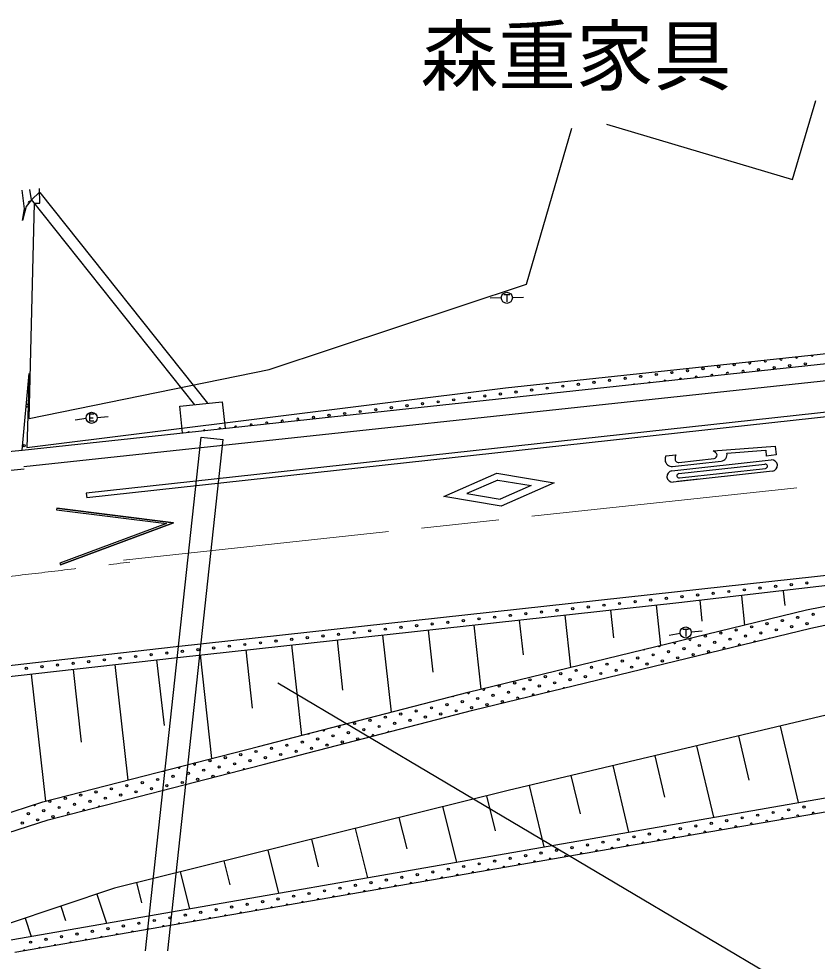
# Model space of a CAD drawing. Units: millimetres, scale not verified. Extents: x 40000 to 680000, y 20000 to 380000.
# Drawn here: x 206204 to 242149, y 274094 to 316513 of the extents above; entities that cross this region are included whole.
import ezdxf
from ezdxf.enums import TextEntityAlignment as Align

# ---------------------------------------------------------------- set-up
doc = ezdxf.new("R2010")
doc.units = ezdxf.units.MM
doc.header["$LTSCALE"] = 1000
doc.linetypes.add('CHAIN', pattern=[18.5, 12, -1.5, 3.5, -1.5])
doc.layers.add('M-BGD', color=7, linetype='Continuous', lineweight=25)
doc.layers.add('M-BMK', color=2, linetype='CHAIN', lineweight=13)
doc.styles.add('ＭＳ ゴシック', font='')
doc.styles.get('ＭＳ ゴシック').set_extended_font_data('MS Gothic')

# ---------------------------------------------------------------- blocks, each defined once
blk = doc.blocks.new('BUHIN126')
at = {"color": 7, "linetype": 'Continuous', "lineweight": 25}
blk.add_line((48, -85), (-33, 59), dxfattribs=at)
blk.add_lwpolyline([(-189, 5), (-94, -165), (172, -15), (76, 155)], dxfattribs=at)
blk.add_circle((0, 0), 249, dxfattribs=at)
blk = doc.blocks.new('BUHIN127')
at = {"color": 7, "linetype": 'Continuous', "lineweight": 25}
for p, q in [((-58, -187), (-189, 45)), ((-124, -70), (159, 90))]:
    blk.add_line(p, q, dxfattribs=at)
blk.add_circle((0, 0), 249, dxfattribs=at)

msp = doc.modelspace()

# ---------------------------------------------------------------- linework, layer by layer
at = {"layer": 'M-BGD'}
for p, q in [((241045, 309278), (242091, 312842)), ((229066, 304574), (231110, 311599)), ((232666, 311775), (241045, 309278)), ((206776, 308360), (206693, 308833)), ((207153, 308208), (207133, 308883)), ((206465, 307963), (206355, 308795)), ((206465, 307963), (206355, 308795)), ((207139, 308708), (206776, 308360)), ((207153, 308690), (214700, 299206)), ((206527, 308068), (206366, 307432)), ((206776, 308360), (206527, 308068)), ((206673, 298524), (206903, 308214)), ((206762, 308378), (214112, 299143)), ((206903, 308214), (207153, 308208)), ((206366, 307432), (206465, 307963)), ((206366, 307432), (206465, 307963)), ((217468, 300728), (229066, 304574)), ((227926, 303950), (227426, 303942)), ((228426, 303962), (228926, 303978)), ((228118, 299906), (248349, 302057)), ((228118, 299906), (248349, 302057)), ((206348, 297102), (249386, 301725)), ((206428, 296356), (249467, 300979)), ((260911, 300812), (209241, 295155)), ((206348, 297102), (206673, 300543)), ((206673, 300543), (206561, 297210)), ((206673, 300543), (206561, 297210)), ((206673, 298524), (217468, 300728)), ((260933, 300613), (209263, 294956)), ((206561, 297210), (228118, 299906)), ((206561, 297210), (228118, 299906)), ((213450, 299072), (215362, 299277)), ((213579, 297879), (213450, 299072)), ((215362, 299277), (215490, 298084)), ((209235, 298517), (208740, 298447)), ((209732, 298574), (210230, 298619)), ((211900, 274553), (214413, 297678)), ((212908, 274565), (215408, 297570)), ((214413, 297678), (215408, 297570)), ((197793, 296195), (206348, 297102)), ((237460, 297069), (240263, 297279)), ((238085, 296965), (239827, 297096)), ((239831, 297096), (239860, 296831)), ((240263, 297279), (240307, 296881)), ((235343, 296834), (235790, 296884)), ((235608, 296159), (240081, 296655)), ((235636, 296364), (237823, 296606)), ((235918, 296546), (237508, 296722)), ((240307, 296881), (239860, 296831)), ((197883, 295349), (206438, 296257)), ((240136, 296158), (235663, 295662)), ((235923, 296043), (239799, 296473)), ((235945, 295844), (239821, 296274)), ((225343, 295011), (227732, 296064)), ((227770, 295753), (226379, 295140)), ((227732, 296064), (230305, 295628)), ((227770, 295753), (229269, 295499)), ((236815, 295790), (235862, 295684)), ((229269, 295499), (227878, 294886)), ((230305, 295628), (227917, 294575)), ((209241, 295155), (209263, 294956)), ((227917, 294575), (225343, 295011)), ((226379, 295140), (227878, 294886)), ((207915, 294481), (207905, 294406)), ((207905, 294406), (212852, 293789)), ((207915, 294481), (213165, 293826)), ((213165, 293826), (207915, 294481)), ((212852, 293789), (208051, 292004)), ((213165, 293826), (208077, 291934)), ((208077, 291934), (213165, 293826)), ((241863, 289084), (258822, 292797)), ((235864, 290732), (252786, 292591)), ((235864, 290732), (252786, 292591)), ((208051, 292004), (208077, 291934)), ((235919, 290235), (253284, 292259)), ((241674, 289902), (253284, 292259)), ((241674, 289902), (253284, 292259)), ((213293, 288262), (235864, 290732)), ((213293, 288262), (235864, 290732)), ((240619, 290751), (240690, 290105)), ((213349, 287765), (235919, 290235)), ((236859, 290338), (236962, 289400)), ((238739, 290545), (238884, 289225)), ((226441, 286205), (241674, 289902)), ((226441, 286205), (241674, 289902)), ((232841, 289898), (232978, 288647)), ((234893, 290123), (235092, 288305)), ((228738, 289449), (228909, 287879)), ((230789, 289674), (231047, 287323)), ((224634, 289000), (224842, 287096)), ((226645, 285390), (241863, 289084)), ((226686, 289224), (227001, 286341)), ((236478, 288915), (236975, 288965)), ((220530, 288551), (220778, 286288)), ((222582, 288775), (222962, 285303)), ((235983, 288846), (235490, 288759)), ((200119, 286764), (213293, 288262)), ((200119, 286764), (213293, 288262)), ((216427, 288101), (216713, 285481)), ((218478, 288326), (218924, 284257)), ((200175, 286267), (213349, 287765)), ((212408, 287658), (212744, 284697)), ((214375, 287877), (214885, 283216)), ((208644, 287230), (209016, 283955)), ((210526, 287444), (211117, 282248)), ((206762, 287016), (207412, 281296)), ((217863, 286626), (265924, 258153)), ((248963, 286681), (228239, 281783)), ((216996, 283758), (226441, 286205)), ((216996, 283758), (226441, 286205)), ((217206, 282944), (226645, 285390)), ((240485, 284677), (241298, 281237)), ((238601, 284232), (239073, 282235)), ((236717, 283787), (237477, 280570)), ((207288, 281264), (216996, 283758)), ((207288, 281264), (216996, 283758)), ((204353, 274788), (252052, 283114)), ((204353, 274788), (252052, 283114)), ((207523, 280457), (217206, 282944)), ((234833, 283341), (235273, 281478)), ((232949, 282896), (233656, 279903)), ((231065, 282451), (231474, 280722)), ((252184, 282478), (233516, 279253)), ((228239, 281783), (210518, 277383)), ((229181, 282005), (229835, 279236)), ((203098, 279905), (207288, 281264)), ((203098, 279905), (207288, 281264)), ((227254, 281538), (227647, 279955)), ((225285, 281049), (225906, 278550)), ((202838, 278935), (207523, 280457)), ((223316, 280561), (223668, 279145)), ((221347, 280072), (221899, 277851)), ((219379, 279583), (219689, 278334)), ((233516, 279253), (206020, 274480)), ((217410, 279094), (217892, 277152)), ((215441, 278605), (215709, 277523)), ((213472, 278117), (213885, 276452)), ((211503, 277628), (211730, 276713)), ((210518, 277383), (205676, 275757)), ((209711, 277112), (210152, 275801)), ((208097, 276570), (208312, 275931)), ((206483, 276028), (206758, 275208))]:
    msp.add_line(p, q, dxfattribs=at)
for centre in [(237011, 300765), (237713, 300853), (238414, 300941), (239510, 300722), (240212, 300809), (240914, 300897), (241615, 300985), (233503, 300327), (234204, 300415), (234906, 300502), (235608, 300590), (236309, 300678), (229994, 299888), (230696, 299976), (231398, 300064), (232099, 300151), (232801, 300239), (226486, 299450), (227188, 299537), (227889, 299625), (228591, 299713), (229293, 299801), (222978, 299011), (223680, 299099), (224381, 299187), (225083, 299274), (225785, 299362), (220171, 298660), (220873, 298748), (221575, 298836), (222276, 298923), (219470, 298572), (206445, 297300), (240280, 290964), (240983, 291041), (241685, 291118), (236765, 290579), (237468, 290656), (238171, 290733), (238874, 290810), (239577, 290887), (232548, 290118), (233251, 290195), (233953, 290272), (234656, 290348), (235359, 290425), (236062, 290502), (229033, 289733), (229736, 289810), (230439, 289887), (231142, 289964), (231845, 290041), (241969, 289707), (224816, 289271), (225519, 289348), (226221, 289425), (226924, 289502), (227627, 289579), (228330, 289656), (239890, 289285), (240583, 289426), (241276, 289566), (241693, 289290), (221301, 288887), (222004, 288964), (222707, 289040), (223410, 289117), (224113, 289194), (237811, 288863), (238504, 289004), (239197, 289144), (239614, 288868), (240307, 289009), (241000, 289150), (217084, 288425), (217787, 288502), (218489, 288579), (219192, 288656), (219895, 288733), (220598, 288810), (237118, 288722), (237535, 288446), (238228, 288587), (238921, 288727), (213569, 288040), (214272, 288117), (214975, 288194), (215678, 288271), (216381, 288348), (235456, 288024), (236149, 288165), (236842, 288305), (237259, 288029), (209352, 287579), (210055, 287656), (210757, 287732), (211460, 287809), (212163, 287886), (212866, 287963), (233377, 287602), (234070, 287743), (234763, 287883), (235180, 287607), (235873, 287748), (236566, 287889), (206540, 287271), (207243, 287348), (207946, 287425), (208649, 287502), (231298, 287180), (231991, 287321), (232684, 287461), (233101, 287185), (233794, 287326), (234487, 287466), (229219, 286758), (229912, 286898), (230605, 287039), (231022, 286763), (231715, 286904), (232408, 287044), (227833, 286476), (228526, 286617), (228943, 286341), (229636, 286482), (230329, 286622), (226864, 285919), (227557, 286060), (228250, 286200), (224785, 285497), (225478, 285637), (226171, 285778), (226588, 285502), (227281, 285643), (227974, 285783), (222706, 285075), (223399, 285215), (224092, 285356), (224509, 285080), (225202, 285221), (225895, 285361), (221320, 284793), (222013, 284934), (222430, 284658), (223123, 284799), (223816, 284939), (220351, 284236), (221044, 284376), (221737, 284517), (218272, 283814), (218965, 283954), (219658, 284095), (220075, 283819), (220768, 283960), (221461, 284100), (216194, 283392), (216886, 283532), (217579, 283673), (217996, 283397), (218689, 283538), (219382, 283678), (214808, 283110), (215501, 283251), (215917, 282975), (216610, 283115), (217303, 283256), (213838, 282553), (214531, 282693), (215224, 282834), (211760, 282131), (212453, 282271), (213146, 282412), (213562, 282136), (214255, 282277), (214948, 282417), (209681, 281709), (210374, 281849), (211067, 281990), (211483, 281714), (212176, 281854), (212869, 281995), (207602, 281286), (208295, 281427), (208988, 281568), (209405, 281292), (210098, 281432), (210790, 281573), (207326, 280870), (208019, 281010), (208712, 281151), (240168, 280786), (240864, 280907), (241561, 281029), (206633, 280729), (207049, 280453), (207742, 280594), (238078, 280421), (238774, 280543), (239471, 280664), (206357, 280312), (235291, 279935), (235988, 280056), (236685, 280178), (237381, 280299), (233202, 279570), (233898, 279691), (234595, 279813), (230415, 279084), (231112, 279205), (231809, 279327), (232505, 279448), (228326, 278719), (229022, 278840), (229719, 278962), (225539, 278233), (226236, 278354), (226933, 278476), (227629, 278597), (223450, 277868), (224146, 277989), (224843, 278111), (220663, 277381), (221360, 277503), (222057, 277625), (222753, 277746), (218574, 277017), (219270, 277138), (219967, 277260), (215787, 276530), (216484, 276652), (217180, 276774), (217877, 276895), (213698, 276166), (214394, 276287), (215091, 276409), (210911, 275679), (211608, 275801), (212304, 275923), (213001, 276044), (208822, 275315), (209518, 275436), (210215, 275558), (206732, 274950), (207428, 275071), (208125, 275193)]:
    msp.add_circle(centre, 49.8, dxfattribs=at)
for centre, radius, start, end in [((206680, 308244), 49.8, 52.3193, 226.6499), ((240519, 301204), 49.8, 161.9448, 30.196), ((241221, 301292), 49.8, 177.628, 14.5127), ((241922, 301380), 49.8, 192.6803, 359.4604), ((239116, 301029), 49.8, 117.2288, 74.912), ((239817, 301116), 49.8, 143.9522, 48.1886), ((236002, 300283), 49.8, 10.9845, 181.2769), ((236704, 300371), 49.8, 356.7877, 195.4737), ((237406, 300459), 49.8, 341.9697, 210.2918), ((238107, 300546), 49.8, 325.1154, 227.1461), ((238809, 300634), 49.8, 301.5462, 250.7152), ((233897, 300020), 49.8, 61.7687, 130.4927), ((234599, 300108), 49.8, 41.4779, 150.7835), ((235301, 300195), 49.8, 25.4949, 166.7665), ((206577, 299098), 49.8, 210.5943, 340.1131), ((206577, 299098), 49.8, 16.048, 138.636), ((216663, 298222), 49.8, 352.8593, 199.4021), ((217365, 298309), 49.8, 337.6722, 214.5892), ((218066, 298397), 49.8, 319.7881, 232.4733), ((218768, 298485), 49.8, 290.0969, 262.1645), ((213857, 297871), 49.8, 55.2567, 137.0122), ((214558, 297958), 49.8, 36.8035, 155.4654), ((215260, 298046), 49.8, 21.4448, 170.8241), ((215962, 298134), 49.8, 7.1274, 185.134), ((237358, 296786), 300, 19.6992, 70.2239), ((237791, 296904), 300, 276.0668, 11.7148), ((235549, 296693), 250, 145.4915, 188.9682), ((235602, 296662), 300, 181.54, 276.5198), ((236048, 296730), 300, 149.2523, 185.207), ((235899, 296695), 150, 176.7206, 277.1229), ((237491, 296871), 150, 276.3205, 6.3205), ((240108, 296406), 250, 276.3206, 96.3206), ((235636, 295911), 250, 96.3206, 276.3205), ((239810, 296373), 100, 276.3206, 96.3206), ((235934, 295944), 100, 96.3206, 276.3205), ((235732, 288441), 49.8, 171.6722, 35.6157), ((236425, 288582), 49.8, 127.9111, 79.3769), ((239338, 288451), 49.8, 35.8662, 171.4226), ((240031, 288592), 49.8, 79.9617, 127.3271), ((234346, 288159), 49.8, 238.1378, 329.1502), ((235039, 288300), 49.8, 203.0449, 4.2431), ((237952, 288170), 49.8, 329.4585, 237.8303), ((238645, 288311), 49.8, 4.4724, 202.8163), ((227140, 286336), 49.8, 144.4403, 62.8476), ((230746, 286346), 49.8, 63.093, 144.1957), ((225754, 286054), 49.8, 226.8508, 342.197), ((226447, 286195), 49.8, 181.768, 26.3263), ((228667, 285924), 49.8, 315.1105, 252.1782), ((229360, 286065), 49.8, 355.262, 212.0268), ((230053, 286205), 49.8, 26.4846, 180.8042), ((220627, 284653), 49.8, 130.9885, 78.0593), ((219242, 284371), 49.8, 232.5399, 336.5079), ((219935, 284512), 49.8, 186.4955, 22.5523), ((222154, 284241), 49.8, 357.6528, 211.3967), ((222847, 284382), 49.8, 42.2689, 166.7806), ((214115, 282970), 49.8, 124.6359, 84.1748), ((212729, 282688), 49.8, 225.3383, 343.4724), ((213422, 282829), 49.8, 182.1577, 26.653), ((215641, 282558), 49.8, 356.6499, 212.1573), ((216334, 282699), 49.8, 39.2902, 169.517), ((206909, 281146), 49.8, 202.9517, 12.9985), ((209128, 280875), 49.8, 8.5369, 200.2704), ((209821, 281016), 49.8, 52.9783, 155.8289), ((208435, 280734), 49.8, 318.5134, 250.2938), ((239880, 280377), 49.8, 341.342, 218.2579), ((240577, 280498), 49.8, 339.7016, 219.8984), ((241273, 280620), 49.8, 338.0335, 221.5665), ((241970, 280741), 49.8, 336.3347, 223.2653), ((237790, 280012), 49.8, 346.122, 213.478), ((238487, 280133), 49.8, 344.55, 215.05), ((239183, 280255), 49.8, 342.9574, 216.6426), ((235004, 279526), 49.8, 352.2399, 207.3601), ((235701, 279647), 49.8, 350.7327, 208.8673), ((236397, 279769), 49.8, 349.2116, 210.3883), ((237094, 279890), 49.8, 347.6753, 211.9247), ((232914, 279161), 49.8, 356.1261, 203.5716), ((233611, 279282), 49.8, 355.2182, 204.3817), ((234307, 279404), 49.8, 353.7346, 205.8653), ((230128, 278675), 49.8, 359.1396, 200.5581), ((230825, 278796), 49.8, 358.3893, 201.3084), ((231521, 278918), 49.8, 357.6371, 202.0606), ((232218, 279039), 49.8, 356.8828, 202.8149), ((228038, 278310), 49.8, 1.3797, 198.318), ((228735, 278431), 49.8, 0.6346, 199.0631), ((229431, 278553), 49.8, 359.8879, 199.8098), ((225252, 277823), 49.8, 4.3469, 195.3508), ((225948, 277945), 49.8, 3.6068, 196.0909), ((226645, 278067), 49.8, 2.8656, 196.8321), ((227342, 278188), 49.8, 2.1233, 197.5744), ((223162, 277459), 49.8, 6.5622, 193.1355), ((223859, 277580), 49.8, 5.8245, 193.8732), ((224555, 277702), 49.8, 5.0861, 194.6116), ((220376, 276972), 49.8, 9.5089, 190.1888), ((221072, 277094), 49.8, 8.7726, 190.9251), ((221769, 277216), 49.8, 8.0362, 191.6615), ((222466, 277337), 49.8, 7.2994, 192.3983), ((218286, 276608), 49.8, 11.7179, 187.9798), ((218983, 276729), 49.8, 10.9814, 188.7163), ((219679, 276851), 49.8, 10.2451, 189.4526), ((215500, 276121), 49.8, 14.6681, 185.0296), ((216196, 276243), 49.8, 13.9297, 185.768), ((216893, 276364), 49.8, 13.1919, 186.5058), ((217590, 276486), 49.8, 12.4547, 187.243), ((213410, 275757), 49.8, 16.8888, 182.8089), ((214107, 275878), 49.8, 16.1476, 183.5501), ((214803, 276000), 49.8, 15.4074, 184.2903), ((210624, 275270), 49.8, 19.867, 179.8307), ((211320, 275392), 49.8, 19.1202, 180.5775), ((212017, 275513), 49.8, 18.375, 181.3227), ((212714, 275635), 49.8, 17.6313, 182.0665), ((208534, 274906), 49.8, 22.1182, 177.5795), ((209231, 275027), 49.8, 21.3659, 178.3319), ((209927, 275149), 49.8, 20.6155, 179.0822), ((206444, 274541), 49.8, 24.3889, 175.3088), ((207141, 274662), 49.8, 23.6296, 176.0681), ((207838, 274784), 49.8, 22.8728, 176.8249)]:
    msp.add_arc(centre, radius, start, end, dxfattribs=at)
at = {"layer": 'M-BMK'}
msp.add_line((210913, 292148), (271063, 298600), dxfattribs=at)
msp.add_arc((100366, 1202993), 917656, 274.56778, 276.93756, dxfattribs=at)

# ---------------------------------------------------------------- block references
at = {"layer": 'M-BGD', "rotation": 240.57226}
for name, p in [('BUHIN127', (228176, 303955)), ('BUHIN126', (209483, 298552)), ('BUHIN127', (236229, 288889))]:
    msp.add_blockref(name, p, dxfattribs=at)

# ---------------------------------------------------------------- texts
at = {"layer": 'M-BGD', "style": 'ＭＳ ゴシック'}
msp.add_text('森重家具', height=2566, dxfattribs=at).set_placement((224290, 312796), align=Align.BOTTOM_LEFT)

doc.saveas('drawing.dxf')
